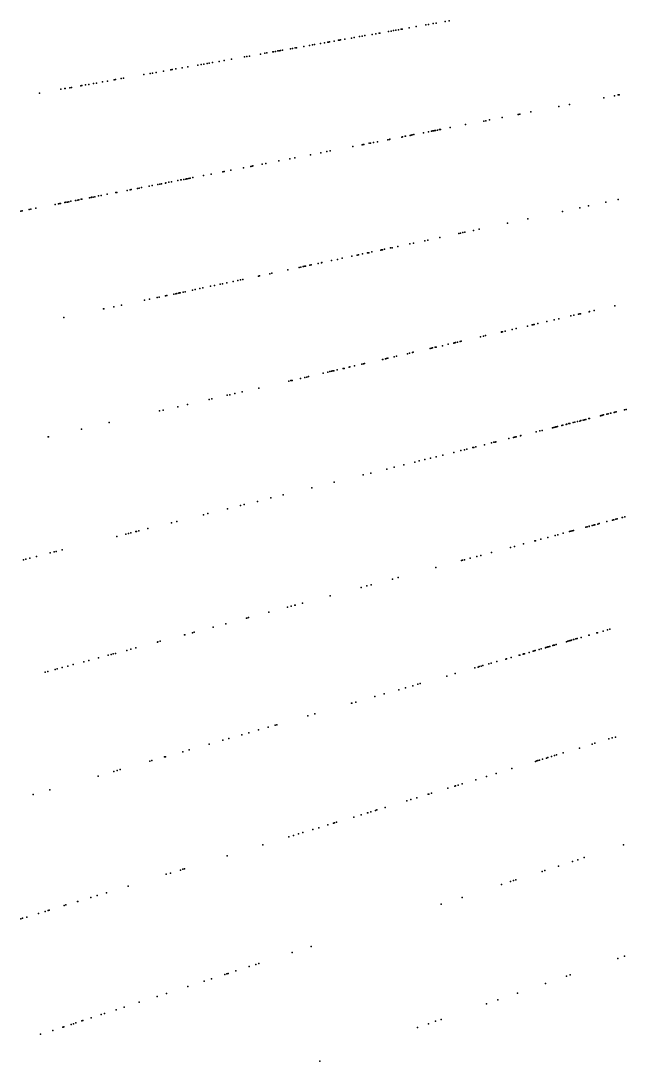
# Model space of a CAD drawing. Header units: metres. Extents: x -4327 to 4266, y -3886 to 3992.
# Drawn here: x -697.9 to -631.4, y -229 to -114.8 of the extents above; entities that cross this region are included whole.
import ezdxf

# ---------------------------------------------------------------- set-up
doc = ezdxf.new("R2010")
doc.units = ezdxf.units.M

msp = doc.modelspace()

# ---------------------------------------------------------------- linework, layer by layer
for p in [(-653.37, -115.21, -196.72), (-653.1, -115.16, -214.48), (-652.58, -115.07, -208.73), (-652.24, -115.01, -197.95), (-651.25, -114.83, 2095.37), (-650.82, -114.76, -201.85), (-660.68, -116.5, 118.48), (-660.39, -116.45, 114.29), (-660.39, -116.45, -206.82), (-660.1, -116.39, 30.91), (-660.07, -116.39, 31.64), (-659.28, -116.25, 99.12), (-658.86, -116.18, 137.45), (-658.51, -116.11, 33.4), (-658.45, -116.1, 141.93), (-657.47, -115.93, 2115.4), (-657.18, -115.88, 112.61), (-656.94, -115.84, 35.14), (-656.69, -115.79, 23.83), (-656.38, -115.74, 117.33), (-656.08, -115.69, 125.92), (-655.98, -115.67, 127.78), (-655.23, -115.53, 23.42), (-654.43, -115.39, -206.94), (-666.79, -117.57, 120.72), (-666.16, -117.46, 74.27), (-665.83, -117.4, 83.58), (-665.61, -117.37, 38.93), (-664.94, -117.25, 90.58), (-664.94, -117.25, 88.7), (-664.5, -117.17, -207.7), (-664.16, -117.11, 111.16), (-664.09, -117.1, 85.6), (-663.96, -117.07, 2120.13), (-663.47, -116.99, 102.75), (-662.99, -116.9, 92.18), (-662.87, -116.88, 2092.93), (-662.76, -116.86, 104.15), (-662.28, -116.78, 73.47), (-661.55, -116.65, 113.35), (-661.24, -116.59, 115.19), (-673.31, -118.72, -173.04), (-673.03, -118.67, -200.61), (-672.77, -118.63, -199.73), (-671.53, -118.41, 144.36), (-671.05, -118.32, 77.07), (-670.85, -118.29, 27.32), (-670.19, -118.17, 31.39), (-670.12, -118.16, 104.92), (-669.88, -118.12, 82.95), (-669.63, -118.07, -172.49), (-669.48, -118.05, 88.18), (-669.34, -118.02, 83.26), (-669.12, -117.98, -186.23), (-668.24, -117.83, -187.58), (-668.03, -117.79, -174.84), (-667.74, -117.74, 36.09), (-667.6, -117.72, -177.49), (-680.14, -119.93, -191.73), (-679.54, -119.82, -143.33), (-678.44, -119.63, -149.77), (-678.07, -119.56, 48.71), (-677.78, -119.51, 55.87), (-677.42, -119.45, 50.93), (-677.17, -119.4, 62.99), (-676.83, -119.34, 58.43), (-676.08, -119.21, 2106.98), (-675.53, -119.11, 67.37), (-674.72, -118.97, 75.22), (-686.6, -121.07, -27.96), (-684.35, -120.67, -143.16), (-683.66, -120.55, 65.12), (-683.41, -120.5, -194.69), (-683.01, -120.43, -149.59), (-682.18, -120.29, -174.12), (-681.4, -120.15, 2100.21), (-681.23, -120.12, -175.88), (-680.85, -120.05, 63.34), (-693.04, -122.2, -32.84), (-692.99, -122.19, -184.65), (-692.49, -122.11, -189.44), (-692.29, -122.07, 2102.86), (-691.26, -121.89, -38.9), (-691.18, -121.87, 58.13), (-690.78, -121.8, -137.34), (-690.41, -121.74, -167.3), (-689.88, -121.64, -132.8), (-689.56, -121.59, -162.26), (-688.91, -121.47, -25.38), (-688.89, -121.47, -167.33), (-688.33, -121.37, -38.35), (-687.6, -121.24, -33.35), (-687.6, -121.24, -33.35), (-687.46, -121.22, -44.8), (-686.85, -121.11, 53.55), (-686.85, -121.11, -165.23), (-695.81, -122.69, -25.25), (-693.49, -122.28, -28.24), (-693.47, -122.28, -43.26), (-633.85, -123.21, 2114.09), (-632.68, -122.98, -188.43), (-632.26, -122.9, 147.41), (-632.17, -122.88, -190.19), (-638.78, -124.17, -199.92), (-637.62, -123.94, -205.39), (-637.6, -123.94, 105.24), (-646.38, -125.64, -169.72), (-645.01, -125.38, -170.12), (-643.25, -125.03, -176.92), (-643.21, -125.03, -200.53), (-643.05, -125, -173.81), (-641.87, -124.77, 112.54), (-652.11, -126.76, -175.09), (-651.88, -126.71, -170.01), (-651.77, -126.69, -165.35), (-650.73, -126.49, -179.37), (-649.04, -126.16, -196.44), (-647.02, -125.77, -191.92), (-646.81, -125.73, -192.64), (-657.56, -127.82, 134.57), (-657.38, -127.78, 86.49), (-657.33, -127.77, 139.47), (-656.03, -127.52, -172.64), (-655.96, -127.51, 125.93), (-655.64, -127.44, 139.12), (-655.63, -127.44, -153.24), (-655.09, -127.34, 123.87), (-655.01, -127.32, -139.74), (-654.98, -127.32, -137.46), (-654.87, -127.29, 112.2), (-654.69, -127.26, -166.87), (-653.64, -127.05, 2089.99), (-653.63, -127.05, -145.14), (-653.11, -126.95, 135.55), (-652.78, -126.89, -185.01), (-652.6, -126.85, -147.58), (-652.52, -126.84, 138.45), (-652.39, -126.81, 110.66), (-652.34, -126.8, -136.9), (-663.88, -129.04, 79.86), (-661.39, -128.56, 99), (-660.37, -128.36, -169.48), (-660.28, -128.35, -166.73), (-660.21, -128.33, 105.21), (-659.6, -128.21, 133.09), (-659.46, -128.19, 108.47), (-659.13, -128.12, 127.67), (-658.71, -128.04, 136.33), (-669.54, -130.15, -30.34), (-668.34, -129.91, -47.42), (-667.79, -129.81, 86.36), (-666.07, -129.47, 2105.88), (-664.91, -129.25, 2090.5), (-664.25, -129.12, 76.54), (-675.69, -131.34, -148.86), (-675.55, -131.31, -158.68), (-674.8, -131.17, -42.61), (-673.42, -130.9, -124.63), (-672.6, -130.74, -129.12), (-672.47, -130.71, -30.85), (-672.38, -130.7, -37.58), (-671.36, -130.5, 72.45), (-670.97, -130.42, -146.26), (-681.62, -132.49, -99.71), (-681.32, -132.44, -100.06), (-680.63, -132.3, -130.27), (-680.28, -132.23, -31.96), (-680.25, -132.23, -32.72), (-679.98, -132.17, -116.89), (-679.75, -132.13, -113.75), (-679.68, -132.12, -145.4), (-679.59, -132.1, -124.99), (-679.42, -132.07, -118.74), (-679.26, -132.03, -42.13), (-678.96, -131.98, -115.55), (-677.81, -131.75, 2107.52), (-677.8, -131.75, -126.61), (-676.97, -131.59, -160.21), (-687.42, -133.62, -58.77), (-687.34, -133.6, 2102.2), (-686.2, -133.38, -25.37), (-685.86, -133.32, -99.56), (-685.74, -133.29, -142.72), (-685.05, -133.16, -101.77), (-685.04, -133.16, -147.34), (-684.86, -133.12, -28.36), (-684.62, -133.08, 2101.54), (-683.78, -132.91, -101.97), (-683.45, -132.85, -56.13), (-682.83, -132.73, -54.56), (-682.59, -132.68, -113.05), (-682.41, -132.65, -114.19), (-681.99, -132.57, -154.62), (-681.93, -132.55, -125.82), (-693.04, -134.71, 2100.52), (-693.03, -134.71, -1.73), (-692.93, -134.69, -66.22), (-692.75, -134.66, -6.74), (-692.58, -134.62, -91.91), (-692.38, -134.58, -93.45), (-691.85, -134.48, 25.19), (-691.82, -134.48, 32.12), (-691.62, -134.44, -16.33), (-691.51, -134.42, -8.26), (-691.25, -134.36, 78.09), (-691.16, -134.35, 48.27), (-690.33, -134.19, -88.1), (-690.14, -134.15, -91.58), (-690.09, -134.14, -91.97), (-689.93, -134.11, 81.05), (-689.73, -134.07, 80.64), (-689.33, -133.99, 84.09), (-689.06, -133.94, -94.17), (-688.4, -133.81, 31.58), (-633.62, -134.68, -129.03), (-632.26, -134.39, -171.5), (-697.86, -135.65, -71.39), (-697.71, -135.62, -65.12), (-696.94, -135.47, -68.17), (-696.78, -135.44, -77.15), (-696.23, -135.33, -70.44), (-694.11, -134.92, -85.45), (-693.72, -134.85, -96.38), (-693.59, -134.82, -87.73), (-693.52, -134.81, -1.35), (-638.39, -135.69, -171.26), (-636.47, -135.29, 77.19), (-635.52, -135.08, -171.62), (-644.4, -136.97, 78.88), (-642.2, -136.5, -166.17), (-649.75, -138.11, 2096.8), (-649.58, -138.07, -118.03), (-649.34, -138.02, 74.35), (-649.1, -137.97, -117.94), (-648.16, -137.77, -139.9), (-647.53, -137.64, -126.62), (-655.15, -139.26, -40.42), (-654.74, -139.17, -56.54), (-653.5, -138.9, -118.37), (-653.16, -138.83, -48.34), (-651.84, -138.55, 2083.79), (-660.93, -140.48, -27.47), (-660.78, -140.45, -127.68), (-660.33, -140.36, -113.16), (-659.78, -140.24, -114.96), (-659.73, -140.23, -113.81), (-659.66, -140.22, -115.69), (-659.3, -140.14, -135.41), (-658.33, -139.93, -31.04), (-658.25, -139.91, -119.61), (-658.2, -139.9, 64.61), (-658.13, -139.89, -118.83), (-657.94, -139.85, -33.96), (-657.25, -139.7, -61.56), (-657.07, -139.67, -60.8), (-656.47, -139.54, -56.32), (-666.11, -141.59, -26.2), (-665.97, -141.56, -29.91), (-665.22, -141.4, -100.69), (-664.84, -141.32, -109.74), (-664.81, -141.31, -120.42), (-663.75, -141.09, -108.81), (-663.1, -140.95, -115.92), (-662.58, -140.83, 2098.38), (-661.53, -140.61, 2110.8), (-671.67, -142.77, 59.51), (-670.53, -142.53, -90.82), (-670.31, -142.48, 71.46), (-668.53, -142.1, 58.86), (-667.28, -141.83, 53.13), (-667.13, -141.8, -92.25), (-666.86, -141.75, -66.58), (-666.83, -141.74, 55.71), (-666.69, -141.71, -93.71), (-666.62, -141.69, -97.87), (-677.02, -143.91, -88.24), (-676.6, -143.82, -83.59), (-675.99, -143.69, -75.88), (-675.73, -143.63, 2112.41), (-675.23, -143.52, 60.96), (-674.53, -143.38, -35.2), (-674.02, -143.27, -90.53), (-673.74, -143.21, -40.81), (-673.73, -143.21, -92.78), (-673.49, -143.15, -90.84), (-671.77, -142.79, -80.72), (-681.99, -144.96, -32.92), (-681.82, -144.92, -71.92), (-681.06, -144.76, 25.65), (-680.85, -144.72, 30.96), (-680.74, -144.7, 53.44), (-680.52, -144.65, 37.79), (-680.46, -144.64, -65.64), (-680.37, -144.62, 51.88), (-680.05, -144.55, 45.76), (-679.81, -144.5, 56.03), (-679.01, -144.33, -88.12), (-678.72, -144.27, 29.35), (-678.21, -144.16, -29.7), (-677.87, -144.09, -31.96), (-687.66, -146.17, -64.79), (-686.82, -145.99, -65.87), (-684.29, -145.45, -24.24), (-683.74, -145.33, 26.13), (-682.88, -145.15, -54.37), (-682.69, -145.11, 53.59), (-632.62, -146.05, -136.71), (-693.15, -147.33, -12.95), (-688.77, -146.4, -63.35), (-688.76, -146.4, 2098.78), (-637.45, -147.17, 129.95), (-637.13, -147.09, -132.85), (-636.63, -146.98, -135.35), (-636.49, -146.95, 81.11), (-636.45, -146.94, 2101.58), (-636.4, -146.93, 2113.64), (-635.46, -146.71, -120.69), (-635.4, -146.69, 127.68), (-634.91, -146.58, 155.88), (-642.22, -148.27, -49.88), (-641.71, -148.15, 74.13), (-641.63, -148.13, -51.28), (-641.52, -148.11, 2098.12), (-641.5, -148.1, -55.97), (-641.08, -148, 103.29), (-640.1, -147.78, 2109.58), (-639.3, -147.59, 86.2), (-638.78, -147.47, 88.31), (-647.39, -149.46, -125.96), (-647.05, -149.38, -59.74), (-646.84, -149.33, -109.04), (-645.08, -148.93, 59.92), (-645.06, -148.92, -65.39), (-644.95, -148.9, -120.25), (-644.68, -148.84, -64.25), (-643.89, -148.65, -123.41), (-643.48, -148.56, 73.6), (-652.9, -150.73, -96.6), (-652.76, -150.7, -95.83), (-652.64, -150.67, -98.42), (-652.35, -150.61, -106.98), (-652.25, -150.58, -38.2), (-652.24, -150.58, -99.48), (-651.57, -150.43, -107.22), (-650.93, -150.28, -39.95), (-650.92, -150.28, 2108.71), (-650.32, -150.14, 64.08), (-650.27, -150.13, -113.74), (-650.21, -150.11, 50.87), (-650.12, -150.09, 63.69), (-649.91, -150.04, 100.24), (-649.61, -149.97, -114.75), (-649.49, -149.95, -112.48), (-657.81, -151.87, -83.45), (-657.72, -151.85, -84.19), (-657.55, -151.81, -87.53), (-656.88, -151.65, -92.69), (-656.59, -151.59, 2095.31), (-655.4, -151.31, -98.09), (-655.18, -151.26, 49.78), (-654.85, -151.19, -91.28), (-654.76, -151.16, -41.28), (-662.48, -152.95, -89.32), (-662.35, -152.92, 48.47), (-661.8, -152.79, 55.88), (-661.73, -152.77, 50.28), (-661.22, -152.65, 59.93), (-660.4, -152.47, 63.58), (-660.25, -152.43, -95.04), (-660.11, -152.4, -32.36), (-658.16, -151.95, -84.62), (-658.12, -151.94, 2084.56), (-667.14, -154.02, 33.45), (-666.69, -153.92, 76.63), (-666.47, -153.87, -58.53), (-666.29, -153.82, -57.76), (-664.67, -153.45, 28.48), (-664.16, -153.33, 34.42), (-663.94, -153.28, 46.71), (-663.74, -153.24, -91), (-663.6, -153.2, -24.71), (-663.5, -153.18, -27.31), (-663.13, -153.09, -84.13), (-671.74, -155.08, 34.06), (-668.44, -154.32, 2101.61), (-668.43, -154.32, -69.27), (-668.23, -154.27, 24.51), (-668.13, -154.25, -72.26), (-668.07, -154.24, 34.25), (-677.18, -156.34, -37.37), (-676.88, -156.27, -38.5), (-675.19, -155.88, -62.34), (-674.91, -155.82, -68.03), (-674.35, -155.69, 2104.63), (-673.57, -155.51, 2098.31), (-682.63, -157.6, 2111.03), (-682.22, -157.5, 73.4), (-680.63, -157.14, -36.8), (-679.56, -156.89, 2101.54), (-631.58, -157.47, -117.89), (-631.38, -157.42, 135.9), (-636.73, -158.75, -128.86), (-636.49, -158.7, -57.57), (-636.35, -158.66, 135.85), (-636.12, -158.6, -117.26), (-635.95, -158.56, -58.24), (-635.81, -158.53, -119.05), (-635.48, -158.44, 2091.09), (-635.41, -158.42, -117.13), (-634.21, -158.13, 108.1), (-634.12, -158.1, 139.47), (-634.05, -158.09, 184.49), (-633.99, -158.07, 155.93), (-633.87, -158.04, 151.01), (-633.5, -157.95, 263.99), (-633.37, -157.92, 164.83), (-633.09, -157.85, -113.4), (-633.06, -157.84, 207.87), (-632.69, -157.75, 163.52), (-632.63, -157.73, 194.87), (-632.5, -157.7, 161.21), (-691.22, -159.58, -34.66), (-688.16, -158.87, 2108.88), (-641.27, -159.89, 223.74), (-640.85, -159.78, -117.01), (-640.62, -159.73, -92.97), (-639.47, -159.44, -102.72), (-639.33, -159.4, 287.14), (-639.17, -159.36, 2103.25), (-639.11, -159.35, 255.52), (-639.09, -159.34, 124.12), (-639.03, -159.33, -59.25), (-638.91, -159.3, -119.63), (-638.44, -159.18, 134.06), (-638.35, -159.16, -112.86), (-637.98, -159.07, 109.11), (-637.93, -159.05, -113.9), (-637.9, -159.05, 194.15), (-637.69, -158.99, -115.33), (-637.57, -158.96, -114.57), (-637.19, -158.87, 107.87), (-637.01, -158.82, -57.26), (-694.87, -160.42, -29.38), (-694.84, -160.42, -30.16), (-645.91, -161.04, 246.2), (-645.77, -161.01, 125.42), (-645.69, -160.99, 110.05), (-644.26, -160.63, -85.76), (-643.74, -160.5, 86.06), (-643.65, -160.48, -88.62), (-643.6, -160.47, 109.33), (-643.51, -160.45, -89.71), (-643.46, -160.43, -90.07), (-642.98, -160.31, 106.99), (-642.94, -160.3, -61.8), (-650.32, -162.14, -61.03), (-650.31, -162.14, -84.33), (-649.56, -161.95, -88.32), (-649.13, -161.85, -87.89), (-648.87, -161.78, 2106.92), (-648.22, -161.62, -91.11), (-648.13, -161.6, 278.61), (-647.9, -161.54, 2107.76), (-646.93, -161.3, -102.06), (-646.19, -161.11, -58.08), (-654.6, -163.21, 81.15), (-654.1, -163.09, 101.69), (-653.5, -162.94, 82.14), (-652.87, -162.78, 111.28), (-652.26, -162.63, -88.31), (-651.52, -162.44, -75.95), (-659.42, -164.41, 105.55), (-657.67, -163.98, -75.54), (-656.87, -163.78, 82.56), (-655.82, -163.51, -89.17), (-663.44, -165.42, 96.29), (-660.26, -164.62, 84.87), (-665.92, -166.03, 82.56), (-673.32, -167.88, 93.86), (-671.87, -167.52, 81.76), (-670.4, -167.15, 2101.06), (-669.04, -166.81, -48.78), (-677.79, -168.99, 2097.22), (-677.32, -168.87, -36.39), (-675.17, -168.34, -35.52), (-673.75, -167.99, 82.38), (-681.32, -169.87, -38.91), (-680.75, -169.73, 2102.53), (-635.11, -170.18, -90.76), (-634.95, -170.13, 134.67), (-634.88, -170.11, 135.03), (-634.82, -170.1, -91.09), (-634.5, -170.01, 135.7), (-634.35, -169.97, 237.2), (-633.52, -169.75, 145.21), (-632.89, -169.58, 191.95), (-632.77, -169.55, -118.64), (-632.74, -169.54, -103.93), (-632.51, -169.48, 249.52), (-632.39, -169.45, 191.02), (-631.84, -169.3, 194.73), (-631.78, -169.29, 144.07), (-631.53, -169.22, 2099.55), (-631.53, -169.22, 220.55), (-686.32, -171.12, -36.1), (-686.04, -171.05, -36.86), (-685.77, -170.98, -32.21), (-685.24, -170.85, -46.48), (-685.23, -170.85, -38.36), (-685.17, -170.83, -39.52), (-684.92, -170.77, -34.87), (-683.9, -170.51, -40.6), (-639.19, -171.27, 223.62), (-638.89, -171.19, 2099.79), (-638.29, -171.03, -80.95), (-637.59, -170.84, 119.18), (-637.47, -170.81, 131.84), (-637.33, -170.77, 132.56), (-637.17, -170.73, 132.15), (-635.83, -170.37, 232.9), (-635.65, -170.32, -121.78), (-635.44, -170.26, -124.34), (-635.44, -170.27, -88.25), (-687.32, -171.37, 78.95), (-643.66, -172.47, -64.71), (-642.66, -172.2, 109.29), (-641.41, -171.87, 116.9), (-641.35, -171.85, -77.67), (-640.76, -171.69, 2109.93), (-639.98, -171.48, 118.13), (-696.15, -173.57, -7.63), (-694.64, -173.19, -11.52), (-694.2, -173.08, -20.49), (-693.97, -173.03, -6.83), (-693.31, -172.86, 2118.23), (-647.78, -173.57, 94.44), (-647.35, -173.46, 107.46), (-646.18, -173.14, 113.26), (-644.09, -172.58, -59.99), (-697.58, -173.93, -9.61), (-697.31, -173.86, -11.56), (-696.89, -173.75, -6.46), (-649.46, -174.02, 112.7), (-649.35, -173.99, 2106.06), (-649.14, -173.94, -57.5), (-648.53, -173.77, 106.15), (-656.42, -175.89, 2093.46), (-652.29, -174.78, 107.15), (-660.47, -176.97, -48.75), (-659.85, -176.81, -53.95), (-659.38, -176.68, 102.21), (-657.05, -176.06, 106.41), (-663.88, -177.88, 90.67), (-668.58, -179.15, -38.74), (-668.18, -179.04, -37.2), (-667.79, -178.93, 86.61), (-667.76, -178.93, -30.75), (-667.72, -178.91, -36.8), (-666.93, -178.7, 2099.64), (-673.1, -180.36, -35.57), (-673.06, -180.35, -36.33), (-672.86, -180.29, -40.13), (-670.64, -179.7, -25.19), (-676.76, -181.34, 2107.33), (-675.36, -180.96, 82.17), (-633.19, -181.57, 153.02), (-679.88, -182.17, 2094.13), (-679.85, -182.17, 66.8), (-679.03, -181.94, -27.04), (-678.84, -181.89, -25.5), (-637.37, -182.76, 129.07), (-637.16, -182.7, 130.16), (-637.13, -182.69, 135.41), (-636.91, -182.63, 177.73), (-636.78, -182.59, 153.51), (-636.33, -182.46, 151.12), (-635.47, -182.22, 147.12), (-635.43, -182.21, 161.56), (-634.59, -181.97, 154.5), (-634.52, -181.95, 186.75), (-633.92, -181.77, -68.4), (-633.42, -181.63, 154.21), (-686.24, -183.88, -8.72), (-685.78, -183.75, 2093.38), (-685.23, -183.61, 78.67), (-682.85, -182.97, -9.06), (-682.81, -182.96, -12.15), (-682.57, -182.89, -12.14), (-641.38, -183.91, 127.24), (-641.37, -183.91, 177.8), (-640.94, -183.79, 180.42), (-640.71, -183.72, 128.24), (-640.25, -183.59, 229.54), (-640.21, -183.58, 122.87), (-640.05, -183.53, 136.79), (-639.97, -183.51, 188.74), (-639.9, -183.49, 205.71), (-639.8, -183.46, 200.91), (-639.77, -183.45, 231), (-639.42, -183.35, 231.28), (-639.36, -183.33, 160.64), (-639.27, -183.31, 241.44), (-639.07, -183.25, 148.72), (-637.94, -182.93, 129.94), (-637.79, -182.88, 154.51), (-637.65, -182.84, 174.84), (-637.53, -182.81, 206.93), (-637.5, -182.8, 172.48), (-637.47, -182.79, 175.56), (-690.39, -184.99, -2.53), (-689.33, -184.7, 61.06), (-688.27, -184.42, 77.45), (-687.96, -184.34, -5.24), (-687.74, -184.28, -0.19), (-687.47, -184.21, -6.41), (-644.6, -184.84, 206.82), (-644.51, -184.81, 105.63), (-644.03, -184.67, 105.55), (-643.15, -184.42, 197.99), (-643.07, -184.4, 224.04), (-642.71, -184.29, 173.5), (-642.65, -184.28, 112.81), (-642.55, -184.25, 206.96), (-642.02, -184.1, 177.21), (-641.61, -183.98, 216.67), (-641.48, -183.94, 128.02), (-641.47, -183.94, 203.82), (-694.09, -185.98, 82.07), (-693.87, -185.92, -24.1), (-693.31, -185.77, 2101.29), (-692.72, -185.61, 83.49), (-692.13, -185.45, 2101.45), (-690.96, -185.14, 55.71), (-648, -185.81, -43.26), (-647.64, -185.71, 100.88), (-647.52, -185.67, 232.15), (-647.32, -185.62, -42.48), (-647.12, -185.56, 234.89), (-646.46, -185.37, 120.66), (-646.2, -185.3, 193.36), (-645.6, -185.12, 199.94), (-695.2, -186.28, 6.48), (-694.9, -186.2, 2098.62), (-651.09, -186.7, -43.84), (-650.17, -186.43, -56.76), (-650.17, -186.43, 113), (-656.34, -188.2, -48.31), (-655.61, -187.99, -36.3), (-654.83, -187.77, -41.85), (-654.26, -187.61, 103.81), (-653.99, -187.53, 105.66), (-661.08, -189.56, -19.7), (-658.97, -188.96, -36.49), (-657.95, -188.67, 105.16), (-661.54, -189.69, -20.46), (-661.5, -189.68, -46.8), (-666.34, -191.07, -20.61), (-665.59, -190.85, -21.72), (-672.82, -192.93, -9.35), (-671.75, -192.62, -24.59), (-670.72, -192.33, 2094.85), (-669.93, -192.1, -9.69), (-669.75, -192.05, -3.23), (-677.19, -194.18, 2107.37), (-675.68, -193.75, 88.84), (-675.03, -193.56, 4.4), (-673.6, -193.15, -0.57), (-635.11, -194.17, 105.75), (-634.81, -194.08, -47.33), (-633.27, -193.61, 114.34), (-632.92, -193.5, 2073.43), (-632.57, -193.4, 93.15), (-680.08, -195.01, 3.67), (-679.37, -194.81, 2.51), (-638.3, -195.15, 2114.92), (-636.52, -194.61, 101.15), (-683.69, -196.05, 2.52), (-683.49, -195.99, 2092.76), (-682.09, -195.59, 15.68), (-681.99, -195.56, -5.61), (-641.33, -196.07, 94.44), (-641.2, -196.03, 98.9), (-641.07, -195.99, 296.49), (-640.89, -195.94, 244.13), (-640.56, -195.84, 2094.5), (-640.14, -195.71, -49.93), (-639.97, -195.66, -66.46), (-639.59, -195.54, -65.32), (-639.25, -195.44, 2090.21), (-639.04, -195.37, 103.78), (-687.64, -197.18, 2090.49), (-687.3, -197.08, 2.14), (-686.97, -196.98, 2103.41), (-645.66, -197.4, 2099.35), (-643.94, -196.87, -62.43), (-689.38, -197.68, 22.11), (-649.83, -198.67, -48.45), (-649.38, -198.54, 95.62), (-647.9, -198.08, -48.68), (-646.74, -197.73, 89.97), (-696.5, -199.72, 25.1), (-694.68, -199.2, 2100.67), (-653.14, -199.68, 2107.86), (-653.06, -199.66, -46.82), (-652.77, -199.57, -54.28), (-650.97, -199.02, -41.82), (-650.21, -198.79, -42.52), (-650.13, -198.77, 2109.93), (-655.49, -200.4, 81.32), (-655.04, -200.27, -45.83), (-654.36, -200.06, 78.53), (-661.31, -202.18, 2114.55), (-660.48, -201.93, -34.12), (-659.8, -201.72, -27.67), (-659.77, -201.71, 2117.44), (-659.43, -201.61, 76.09), (-658.9, -201.45, -37.05), (-658.76, -201.4, -23.12), (-657.84, -201.12, 279.46), (-664.15, -203.05, -26.34), (-664.14, -203.05, 91.62), (-663.53, -202.86, 2117.73), (-663.41, -202.83, -37.68), (-663.2, -202.76, -37.29), (-668.45, -204.37, 89.89), (-667.91, -204.2, -21.15), (-667.38, -204.04, -13.51), (-666.9, -203.89, -13.12), (-665.81, -203.56, -19.18), (-665.15, -203.36, -45.02), (-671.27, -205.23, -9), (-631.67, -205.24, 75.86), (-675.22, -206.44, -24.46), (-635.98, -206.64, 66.41), (-679.89, -207.86, -20.36), (-638.83, -207.57, 2112.27), (-637.26, -207.06, 2099.15), (-636.68, -206.87, -8.22), (-681.89, -208.47, 2098.68), (-681.43, -208.33, 95.99), (-680.33, -208, -10.67), (-680.06, -207.92, -12.61), (-640.61, -208.15, -15.25), (-640.32, -208.05, -17.45), (-686.09, -209.76, -9.59), (-645.08, -209.6, -17.58), (-644.07, -209.27, 314.67), (-643.74, -209.16, 308.24), (-643.5, -209.08, 2111.75), (-690.19, -211.01, 66.12), (-689.47, -210.79, 2095.7), (-688.47, -210.49, 79.04), (-649.38, -211, 51.68), (-694.88, -212.45, 67.37), (-694.85, -212.44, 2093.49), (-694.76, -212.41, 71.35), (-693.09, -211.9, 80.77), (-692.91, -211.84, 75.56), (-691.63, -211.45, 2106.03), (-691.61, -211.45, 7.3), (-651.71, -211.75, -0.19), (-697.87, -213.36, 54.03), (-697.68, -213.3, 53.22), (-697.2, -213.16, 2104.28), (-695.91, -212.76, 63.87), (-695.21, -212.55, 74.2), (-665.97, -216.39, 2098.5), (-668.06, -217.07, -9.39), (-632.31, -217.72, 2102.98), (-631.55, -217.46, -8.56), (-674.25, -219.08, 68.46), (-672.8, -218.61, 2097.15), (-672.04, -218.36, -13.3), (-671.72, -218.26, -17.15), (-677.74, -220.21, 2101.2), (-677.73, -220.21, 69.6), (-676.94, -219.95, 53.09), (-675.46, -219.47, 6), (-675.24, -219.4, 62.7), (-675.08, -219.35, 58.79), (-640.25, -220.45, 2093.73), (-637.92, -219.65, 2086.11), (-637.52, -219.51, 0.55), (-681.87, -221.55, 2098.93), (-679.53, -220.79, 2.53), (-643.32, -221.51, 2088.2), (-684.86, -222.52, 40.69), (-682.88, -221.88, 37.43), (-646.73, -222.69, 2.8), (-645.46, -222.25, 2099.03), (-689.03, -223.88, 3.36), (-688.67, -223.76, 44.88), (-687.41, -223.35, 32.15), (-686.5, -223.06, 49.09), (-692.35, -224.96, 33.57), (-692.09, -224.87, 20.84), (-691.82, -224.79, 10.51), (-691.15, -224.57, 6.94), (-691.07, -224.54, 12.88), (-690.14, -224.24, 39.82), (-653.1, -224.88, 2108.23), (-652.31, -224.61, 2109.56), (-651.69, -224.4, -2.44), (-695.69, -226.04, 2.59), (-694.36, -225.61, 15.33), (-693.27, -225.26, 39.2), (-693.22, -225.24, 22.87), (-693.13, -225.21, 32.02), (-654.29, -225.29, 3.21), (-665.04, -228.99, 2096.41)]:
    msp.add_point(p)

doc.saveas('drawing.dxf')
